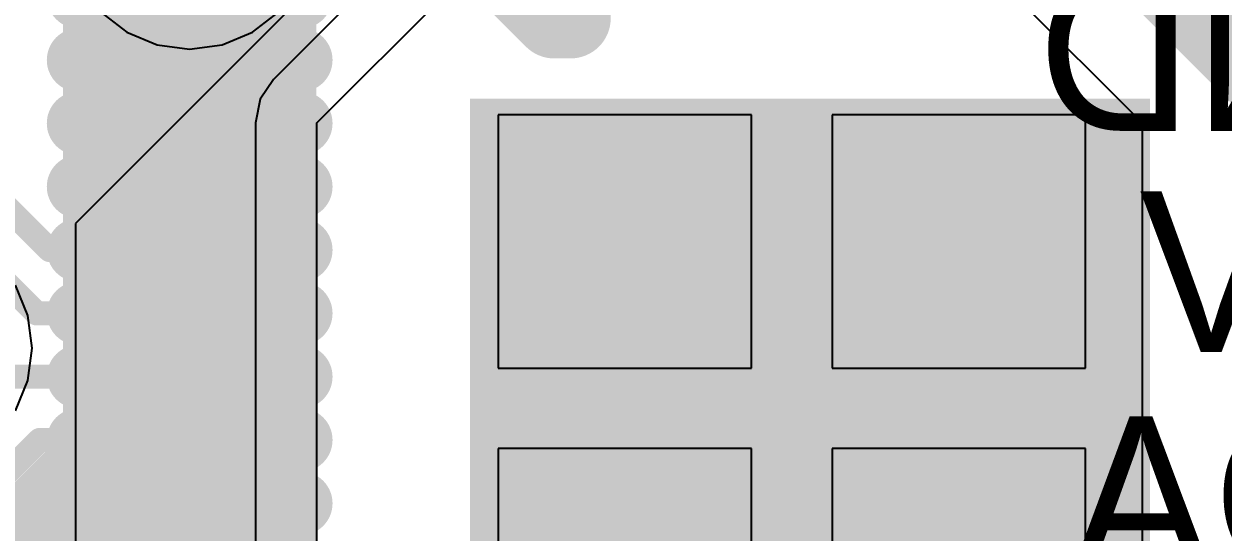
# Model space of a CAD drawing. Header units: millimetres. Extents: x 4.73 to 7.73, y 2.83 to 6.27.
# Drawn here: x 5.5722 to 5.8701, y 3.4733 to 3.5996 of the extents above; entities that cross this region are included whole.
import ezdxf

# ---------------------------------------------------------------- set-up
doc = ezdxf.new("R2010")
doc.units = ezdxf.units.MM
doc.header["$MEASUREMENT"] = 0
for name, color, linetype in [('BottomLayer', 5, 'Continuous'), ('BottomOverlay', 54, 'Continuous'), ('BottomSolder', 6, 'Continuous'), ('MidLayer1', 16, 'Continuous'), ('MidLayer2', 76, 'Continuous'), ('MultiLayer', 9, 'Continuous'), ('TopLayer', 1, 'Continuous'), ('TopPaste', 8, 'Continuous'), ('TopSolder', 216, 'Continuous')]:
    doc.layers.add(name, color=color, linetype=linetype)

msp = doc.modelspace()

# ---------------------------------------------------------------- linework, layer by layer
at = {"layer": 'BottomLayer'}
for p, q in [((5.73287, 3.69787), (5.585, 3.55)), ((5.585, 3.55), (5.585, 3.44))]:
    msp.add_line(p, q, dxfattribs=at)
at = {"layer": 'BottomLayer', "const_width": 0.02}
for points in [[(5.618, 3.687), (5.704, 3.601)], [(5.704, 3.601), (5.708, 3.601)]]:
    msp.add_lwpolyline(points, dxfattribs=at)
at = {"layer": 'BottomLayer', "const_width": 0.01}
for points in [[(5.699, 3.601, 1), (5.709, 3.601, 1)], [(5.699, 3.601, 1), (5.709, 3.601, 1)], [(5.703, 3.601, 1), (5.713, 3.601, 1)]]:
    msp.add_lwpolyline(points, format="xyb", close=True, dxfattribs=at)
at = {"layer": 'BottomLayer'}
msp.add_solid([(5.70001, 3.44101), (5.82599, 3.44101), (5.70001, 3.56699), (5.82599, 3.56699)], dxfattribs=at)
at = {"layer": 'BottomSolder'}
msp.add_solid([(5.69601, 3.43701), (5.82999, 3.43701), (5.69601, 3.57099), (5.82999, 3.57099)], dxfattribs=at)
at = {"layer": 'MidLayer1'}
for p, q in [((5.59128, 3.6025), (5.59776, 3.59753)), ((5.62903, 3.59753), (5.6355, 3.6025)), ((5.59776, 3.59753), (5.6053, 3.5944)), ((5.62149, 3.5944), (5.62903, 3.59753)), ((5.6053, 3.5944), (5.61339, 3.59334)), ((5.61339, 3.59334), (5.62149, 3.5944)), ((5.753, 3.57699), (5.69001, 3.57699)), ((5.69001, 3.57699), (5.69001, 3.514)), ((5.753, 3.514), (5.753, 3.57699)), ((5.83599, 3.57699), (5.773, 3.57699)), ((5.773, 3.57699), (5.773, 3.514)), ((5.83599, 3.514), (5.83599, 3.57699)), ((5.5732, 3.52709), (5.57008, 3.53463)), ((5.57427, 3.519), (5.5732, 3.52709)), ((5.5732, 3.51091), (5.57427, 3.519)), ((5.69001, 3.514), (5.753, 3.514)), ((5.773, 3.514), (5.83599, 3.514)), ((5.57008, 3.50337), (5.5732, 3.51091)), ((5.753, 3.494), (5.69001, 3.494)), ((5.69001, 3.494), (5.69001, 3.433)), ((5.753, 3.42621), (5.753, 3.494)), ((5.83599, 3.494), (5.773, 3.494)), ((5.773, 3.494), (5.773, 3.43101)), ((5.83599, 3.43101), (5.83599, 3.494))]:
    msp.add_line(p, q, dxfattribs=at)
for points in [[(5.683, 3.409), (5.852, 3.409), (5.683, 3.581), (5.852, 3.581)], [(5.70001, 3.44101), (5.82599, 3.44101), (5.70001, 3.56699), (5.82599, 3.56699)]]:
    msp.add_solid(points, dxfattribs=at)
at = {"layer": 'MidLayer2'}
for p, q in [((5.70419, 3.65581), (5.63419, 3.58581)), ((5.645, 3.575), (5.715, 3.645)), ((5.78, 3.645), (5.85, 3.575)), ((5.63419, 3.58581), (5.63087, 3.58085)), ((5.63087, 3.58085), (5.62971, 3.575)), ((5.62971, 3.575), (5.62971, 3.37059)), ((5.645, 3.37), (5.645, 3.575)), ((5.85, 3.575), (5.85, 3.385)), ((5.5732, 3.52709), (5.57008, 3.53463)), ((5.57427, 3.519), (5.5732, 3.52709)), ((5.5732, 3.51091), (5.57427, 3.519)), ((5.57008, 3.50337), (5.5732, 3.51091))]:
    msp.add_line(p, q, dxfattribs=at)
for points, const_width in [([(5.80387, 3.68), (5.897, 3.58687)], 0.045), ([(5.61339, 3.51139), (5.61339, 3.62461)], 0.025), ([(5.545, 3.443), (5.61339, 3.51139)], 0.025)]:
    msp.add_lwpolyline(points, dxfattribs=dict(at, const_width=const_width))
at = {"layer": 'MidLayer2', "const_width": 0.0125}
msp.add_lwpolyline([(5.60714, 3.51139, 1), (5.61964, 3.51139, 1)], format="xyb", close=True, dxfattribs=at)
msp.add_lwpolyline([(5.60714, 3.51139, 1), (5.61964, 3.51139, 1)], format="xyb", close=True, dxfattribs=at)
at = {"layer": 'MidLayer2'}
msp.add_solid([(5.70001, 3.44101), (5.82599, 3.44101), (5.70001, 3.56699), (5.82599, 3.56699)], dxfattribs=at)
at = {"layer": 'MultiLayer'}
msp.add_solid([(5.70001, 3.44101), (5.82599, 3.44101), (5.70001, 3.56699), (5.82599, 3.56699)], dxfattribs=at)
at = {"layer": 'TopLayer'}
for points, const_width in [([(5.64095, 3.59061), (5.58583, 3.59061)], 0.00787), ([(5.64095, 3.57487), (5.58583, 3.57487)], 0.00787), ([(5.548, 3.574), (5.57863, 3.54337)], 0.006), ([(5.64095, 3.55912), (5.58583, 3.55912)], 0.00787), ([(5.57863, 3.54337), (5.61339, 3.54337)], 0.006), ([(5.64095, 3.54337), (5.58583, 3.54337)], 0.00787), ([(5.56717, 3.53583), (5.57538, 3.52762)], 0.006), ([(5.57538, 3.52762), (5.61339, 3.52762)], 0.006), ([(5.64095, 3.52762), (5.58583, 3.52762)], 0.00787), ([(5.64095, 3.51187), (5.58583, 3.51187)], 0.00787), ([(5.54169, 3.51187), (5.61339, 3.51187)], 0.006), ([(5.724, 3.465), (5.763, 3.504)], 0.008), ([(5.564, 3.484), (5.57613, 3.49613)], 0.006), ([(5.57613, 3.49613), (5.61339, 3.49613)], 0.006), ([(5.64095, 3.49613), (5.58583, 3.49613)], 0.00787), ([(5.58583, 3.48038), (5.64095, 3.48038)], 0.00787)]:
    msp.add_lwpolyline(points, dxfattribs=dict(at, const_width=const_width))
for points, const_width in [([(5.58387, 3.59061, 1), (5.5878, 3.59061, 1)], 0.00394), ([(5.63898, 3.59061, 1), (5.64292, 3.59061, 1)], 0.00394), ([(5.58387, 3.57487, 1), (5.5878, 3.57487, 1)], 0.00394), ([(5.63898, 3.57487, 1), (5.64292, 3.57487, 1)], 0.00394), ([(5.58387, 3.55912, 1), (5.5878, 3.55912, 1)], 0.00394), ([(5.63898, 3.55912, 1), (5.64292, 3.55912, 1)], 0.00394), ([(5.57713, 3.54337, 1), (5.58013, 3.54337, 1)], 0.003), ([(5.57713, 3.54337, 1), (5.58013, 3.54337, 1)], 0.003), ([(5.58387, 3.54337, 1), (5.5878, 3.54337, 1)], 0.00394), ([(5.61189, 3.54337, 1), (5.61489, 3.54337, 1)], 0.003), ([(5.63898, 3.54337, 1), (5.64292, 3.54337, 1)], 0.00394), ([(5.57388, 3.52762, 1), (5.57688, 3.52762, 1)], 0.003), ([(5.57388, 3.52762, 1), (5.57688, 3.52762, 1)], 0.003), ([(5.58387, 3.52762, 1), (5.5878, 3.52762, 1)], 0.00394), ([(5.61189, 3.52762, 1), (5.61489, 3.52762, 1)], 0.003), ([(5.63898, 3.52762, 1), (5.64292, 3.52762, 1)], 0.00394), ([(5.58387, 3.51187, 1), (5.5878, 3.51187, 1)], 0.00394), ([(5.63898, 3.51187, 1), (5.64292, 3.51187, 1)], 0.00394), ([(5.61189, 3.51187, 1), (5.61489, 3.51187, 1)], 0.003), ([(5.761, 3.504, 1), (5.765, 3.504, 1)], 0.004), ([(5.57463, 3.49613, 1), (5.57763, 3.49613, 1)], 0.003), ([(5.57463, 3.49613, 1), (5.57763, 3.49613, 1)], 0.003), ([(5.58387, 3.49613, 1), (5.5878, 3.49613, 1)], 0.00394), ([(5.61189, 3.49613, 1), (5.61489, 3.49613, 1)], 0.003), ([(5.63898, 3.49613, 1), (5.64292, 3.49613, 1)], 0.00394), ([(5.58387, 3.48038, 1), (5.5878, 3.48038, 1)], 0.00394), ([(5.63898, 3.48038, 1), (5.64292, 3.48038, 1)], 0.00394)]:
    msp.add_lwpolyline(points, format="xyb", close=True, dxfattribs=dict(at, const_width=const_width))
msp.add_solid([(5.70001, 3.44101), (5.82599, 3.44101), (5.70001, 3.56699), (5.82599, 3.56699)], dxfattribs=at)
at = {"layer": 'TopPaste', "const_width": 0.00787}
for points in [[(5.64095, 3.59061), (5.58583, 3.59061)], [(5.64095, 3.57487), (5.58583, 3.57487)], [(5.64095, 3.55912), (5.58583, 3.55912)], [(5.64095, 3.54337), (5.58583, 3.54337)], [(5.64095, 3.52762), (5.58583, 3.52762)], [(5.64095, 3.51187), (5.58583, 3.51187)], [(5.64095, 3.49613), (5.58583, 3.49613)], [(5.58583, 3.48038), (5.64095, 3.48038)]]:
    msp.add_lwpolyline(points, dxfattribs=at)
at = {"layer": 'TopPaste', "const_width": 0.00394}
for points in [[(5.58387, 3.59061, 1), (5.5878, 3.59061, 1)], [(5.63898, 3.59061, 1), (5.64292, 3.59061, 1)], [(5.58387, 3.57487, 1), (5.5878, 3.57487, 1)], [(5.63898, 3.57487, 1), (5.64292, 3.57487, 1)], [(5.58387, 3.55912, 1), (5.5878, 3.55912, 1)], [(5.63898, 3.55912, 1), (5.64292, 3.55912, 1)], [(5.58387, 3.54337, 1), (5.5878, 3.54337, 1)], [(5.63898, 3.54337, 1), (5.64292, 3.54337, 1)], [(5.58387, 3.52762, 1), (5.5878, 3.52762, 1)], [(5.63898, 3.52762, 1), (5.64292, 3.52762, 1)], [(5.58387, 3.51187, 1), (5.5878, 3.51187, 1)], [(5.63898, 3.51187, 1), (5.64292, 3.51187, 1)], [(5.58387, 3.49613, 1), (5.5878, 3.49613, 1)], [(5.63898, 3.49613, 1), (5.64292, 3.49613, 1)], [(5.58387, 3.48038, 1), (5.5878, 3.48038, 1)], [(5.63898, 3.48038, 1), (5.64292, 3.48038, 1)]]:
    msp.add_lwpolyline(points, format="xyb", close=True, dxfattribs=at)
at = {"layer": 'TopSolder', "const_width": 0.01587}
for points in [[(5.64095, 3.60636), (5.58583, 3.60636)], [(5.64095, 3.59061), (5.58583, 3.59061)], [(5.64095, 3.57487), (5.58583, 3.57487)], [(5.64095, 3.55912), (5.58583, 3.55912)], [(5.64095, 3.54337), (5.58583, 3.54337)], [(5.64095, 3.52762), (5.58583, 3.52762)], [(5.64095, 3.51187), (5.58583, 3.51187)], [(5.64095, 3.49613), (5.58583, 3.49613)], [(5.58583, 3.48038), (5.64095, 3.48038)]]:
    msp.add_lwpolyline(points, dxfattribs=at)
at = {"layer": 'TopSolder', "const_width": 0.00794}
for points in [[(5.58187, 3.60636, 1), (5.5898, 3.60636, 1)], [(5.63698, 3.60636, 1), (5.64492, 3.60636, 1)], [(5.58187, 3.59061, 1), (5.5898, 3.59061, 1)], [(5.63698, 3.59061, 1), (5.64492, 3.59061, 1)], [(5.58187, 3.57487, 1), (5.5898, 3.57487, 1)], [(5.63698, 3.57487, 1), (5.64492, 3.57487, 1)], [(5.58187, 3.55912, 1), (5.5898, 3.55912, 1)], [(5.63698, 3.55912, 1), (5.64492, 3.55912, 1)], [(5.58187, 3.54337, 1), (5.5898, 3.54337, 1)], [(5.63698, 3.54337, 1), (5.64492, 3.54337, 1)], [(5.58187, 3.52762, 1), (5.5898, 3.52762, 1)], [(5.63698, 3.52762, 1), (5.64492, 3.52762, 1)], [(5.58187, 3.51187, 1), (5.5898, 3.51187, 1)], [(5.63698, 3.51187, 1), (5.64492, 3.51187, 1)], [(5.58187, 3.49613, 1), (5.5898, 3.49613, 1)], [(5.63698, 3.49613, 1), (5.64492, 3.49613, 1)], [(5.58187, 3.48038, 1), (5.5898, 3.48038, 1)], [(5.63698, 3.48038, 1), (5.64492, 3.48038, 1)]]:
    msp.add_lwpolyline(points, format="xyb", close=True, dxfattribs=at)
at = {"layer": 'TopSolder'}
for points in [[(5.5819, 3.39376), (5.64489, 3.39376), (5.5819, 3.61424), (5.64489, 3.61424)], [(5.69601, 3.43701), (5.82999, 3.43701), (5.69601, 3.57099), (5.82999, 3.57099)]]:
    msp.add_solid(points, dxfattribs=at)

# ---------------------------------------------------------------- texts
at = {"layer": 'BottomOverlay', "text_generation_flag": 2}
for s, p in [('GND', (5.943, 3.573)), ('+5V', (5.946, 3.518)), ('SDA', (5.942, 3.462))]:
    msp.add_text(s, height=0.04, rotation=360, dxfattribs=at).set_placement(p)

doc.saveas('drawing.dxf')
